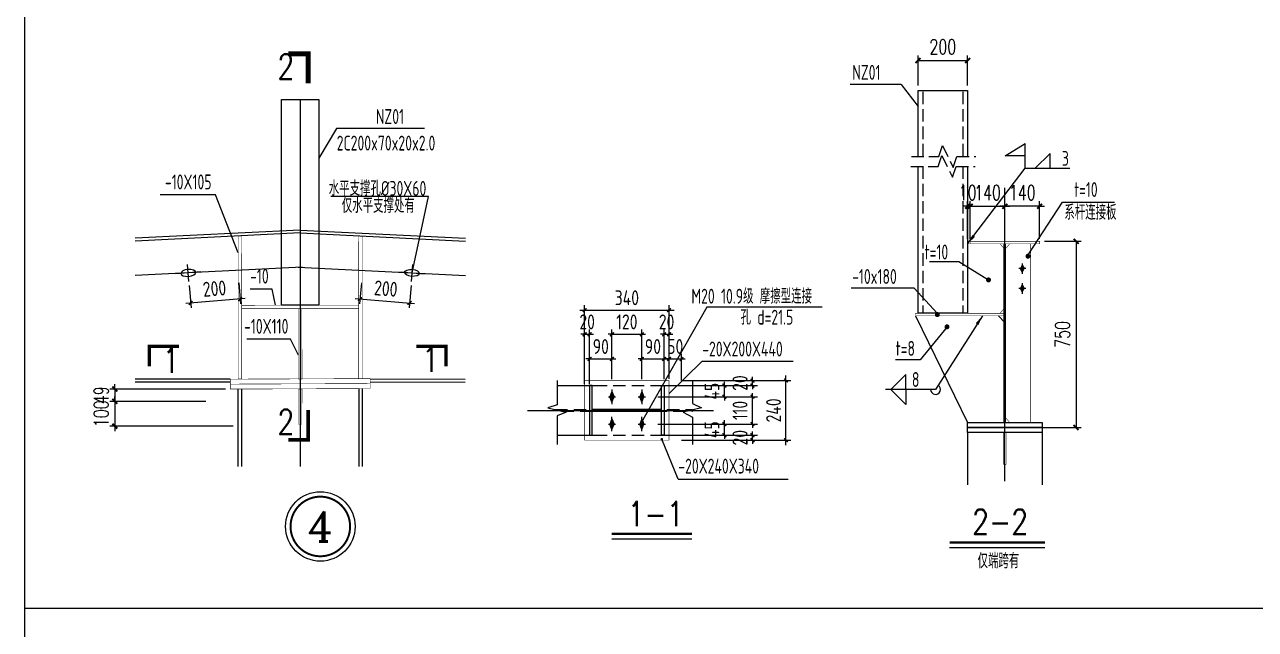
# Model space of a CAD drawing. Extents: x 180850 to 1399066, y 113487 to 334416.
# Drawn here: x 1336125 to 1360914, y 169283 to 181460 of the extents above; entities that cross this region are included whole.
import ezdxf
from ezdxf.enums import TextEntityAlignment as Align

# ---------------------------------------------------------------- set-up
doc = ezdxf.new("R2010")
doc.units = 0
doc.header["$LTSCALE"] = 1000
doc.linetypes.add('DASH', pattern=[0.35, 0.25, -0.1])
doc.linetypes.add('DASHED', pattern=[0.75, 0.5, -0.25])
for name, color, linetype in [('ADIM', 3, 'Continuous'), ('AXIS', 3, 'Continuous'), ('BOLT', 251, 'Continuous'), ('DOTE', 1, 'Continuous'), ('GL', 150, 'Continuous'), ('GZ', 50, 'Continuous'), ('HfText', 7, 'Continuous'), ('LT', 27, 'Continuous'), ('NUM', 7, 'Continuous'), ('PUB_DIM', 3, 'Continuous'), ('PUB_TEXT', 7, 'Continuous'), ('PZ', 202, 'Continuous'), ('TEXT', 7, 'Continuous'), ('THIN', 7, 'Continuous'), ('钢柱', 2, 'Continuous')]:
    doc.layers.add(name, color=color, linetype=linetype)
doc.styles.add('_TCH_DIM_T3', font='SIMPLEX', dxfattribs={"width": 0.705882, "bigfont": 'GBCBIG'})
doc.styles.add('COMPLEX', font='COMPLEX')
doc.styles.add('SIM-TSSC', font='simplex.shx', dxfattribs={"width": 0.8, "bigfont": 'tssdchn.shx'})
doc.styles.get("Standard").update_dxf_attribs({"font": 'gbenor.shx', "bigfont": 'gbcbig.shx'})
doc.styles.add('TSSD_Dimension', font='Tssdeng.shx', dxfattribs={"width": 0.8, "bigfont": 'hztxt.shx'})
doc.styles.add('TSSD_Label', font='tssdeng.shx', dxfattribs={"width": 0.7, "bigfont": 'hztxt.shx'})
doc.styles.add('TSSD_Norm', font='tssdeng.shx', dxfattribs={"bigfont": 'hztxt.shx'})
doc.styles.add('TSSD_Num', font='Tssdeng.shx', dxfattribs={"width": 0.7, "bigfont": 'hztxt.shx'})
doc.dimstyles.new('TCH_100_5', dxfattribs={"dimtxt": 297.5, "dimasz": 100, "dimexe": 100, "dimexo": 100, "dimgap": 126.25, "dimtad": 1, "dimdec": 0, "dimlfac": 0.2, "dimzin": 0, "dimdsep": 46, "dimtxsty": '_TCH_DIM_T3', "dimblk": 'ARCHTICK', "dimcen": 0.09, "dimclrd": 126, "dimclre": 126, "dimclrt": 7, "dimazin": 2, "dimtfac": 1, "dimtdec": 0, "dimtix": 1, "dimtmove": 2, "dimatfit": 3, "dimfxl": 1, "dimtolj": 1, "dimtzin": 0, "dimarcsym": 0})
doc.dimstyles.new('TSSD_20_100', dxfattribs={"dimtxt": 300, "dimasz": 75, "dimexe": 100, "dimexo": 250, "dimgap": 100, "dimtad": 1, "dimdec": 0, "dimlfac": 0.2, "dimzin": 0, "dimdsep": 46, "dimtxsty": 'TSSD_Dimension', "dimblk": 'ARCHTICK', "dimcen": 0, "dimdle": 100, "dimclrt": 7, "dimadec": 0, "dimazin": 0, "dimtfac": 1, "dimtdec": 0, "dimtix": 1, "dimtmove": 2, "dimatfit": 3, "dimfxl": 1, "dimtolj": 1, "dimtzin": 0, "dimarcsym": 0})
doc.dimstyles.new('TSSD_LEADER_STYLE_200.0', dxfattribs={"dimtxt": 0.18, "dimasz": 200, "dimexe": 0.18, "dimexo": 0.0625, "dimgap": 0.09, "dimtad": 0, "dimtih": 1, "dimtoh": 1, "dimdec": 4, "dimzin": 0, "dimdsep": 46, "dimtxsty": 'Standard', "dimcen": 0.09, "dimadec": 0, "dimazin": 0, "dimtfac": 1, "dimtdec": 4, "dimtofl": 0, "dimtmove": 0, "dimatfit": 3, "dimfxl": 1, "dimtolj": 1, "dimtzin": 0, "dimarcsym": 0})

# ---------------------------------------------------------------- blocks, each defined once
blk = doc.blocks.new('_ArchTick')
at = {"color": 0, "linetype": 'ByBlock', "const_width": 0.4}
blk.add_lwpolyline([(-0.5, -0.5), (0.5, 0.5)], dxfattribs=at)
blk = doc.blocks.new('*D982')
at = {"layer": 'AXIS', "color": 0, "lineweight": -2, "transparency": 16777216}
for p, q in [((1340442, 176261), (1340476, 175835)), ((1339442, 176210), (1339478, 175755)), ((1340568, 175942), (1339370, 175847))]:
    blk.add_line(p, q, dxfattribs=at)
at = {"layer": 'Defpoints', "color": 0, "transparency": 16777216}
for p in [(1340422, 176510), (1339422, 176460), (1339470, 175855)]:
    blk.add_point(p, dxfattribs=at)
at = {"layer": 'AXIS', "color": 0, "lineweight": -2, "transparency": 16777216, "xscale": 75, "yscale": 75, "zscale": 75}
for p, rotation in [((1339470, 175855), 184.5739212569892), ((1340468, 175934), 4.573921256989237)]:
    blk.add_blockref('_ArchTick', p, dxfattribs=dict(at, rotation=rotation))
at = {"layer": 'AXIS', "color": 7, "transparency": 16777216, "insert": (1339949, 176144), "char_height": 300, "attachment_point": 5, "rotation": 4.5739, "style": 'TSSD_Dimension'}
blk.add_mtext('\\A1;200', dxfattribs=at)
blk = doc.blocks.new('*D985')
at = {"layer": 'AXIS', "color": 0, "lineweight": -2, "transparency": 16777216}
for p, q in [((1347405, 174223), (1347405, 175324)), ((1347505, 174223), (1347505, 175324)), ((1347405, 175224), (1347330, 175224)), ((1347405, 175224), (1347505, 175224)), ((1347505, 175224), (1347580, 175224))]:
    blk.add_line(p, q, dxfattribs=at)
at = {"layer": 'Defpoints', "color": 0, "transparency": 16777216}
for p in [(1347505, 175224), (1347405, 173973), (1347505, 173973)]:
    blk.add_point(p, dxfattribs=at)
at = {"layer": 'AXIS', "color": 0, "lineweight": -2, "transparency": 16777216, "xscale": 75, "yscale": 75, "zscale": 75}
blk.add_blockref('_ArchTick', (1347405, 175224), dxfattribs=at)
at = {"layer": 'AXIS', "color": 0, "lineweight": -2, "transparency": 16777216, "xscale": 75, "yscale": 75, "zscale": 75, "rotation": 180}
blk.add_blockref('_ArchTick', (1347505, 175224), dxfattribs=at)
at = {"layer": 'AXIS', "color": 7, "transparency": 16777216, "insert": (1347455, 175474), "char_height": 300, "attachment_point": 5, "style": 'TSSD_Dimension'}
blk.add_mtext('\\A1;20', dxfattribs=at)
blk = doc.blocks.new('*D986')
at = {"layer": 'AXIS', "color": 0, "lineweight": -2, "transparency": 16777216}
for p, q in [((1347505, 174223), (1347505, 174828)), ((1347955, 174323), (1347955, 174828)), ((1347505, 174728), (1347430, 174728)), ((1347505, 174728), (1347955, 174728)), ((1347955, 174728), (1348030, 174728))]:
    blk.add_line(p, q, dxfattribs=at)
at = {"layer": 'Defpoints', "color": 0, "transparency": 16777216}
for p in [(1347955, 174728), (1347955, 174073), (1347505, 173973)]:
    blk.add_point(p, dxfattribs=at)
at = {"layer": 'AXIS', "color": 0, "lineweight": -2, "transparency": 16777216, "xscale": 75, "yscale": 75, "zscale": 75}
blk.add_blockref('_ArchTick', (1347505, 174728), dxfattribs=at)
at = {"layer": 'AXIS', "color": 0, "lineweight": -2, "transparency": 16777216, "xscale": 75, "yscale": 75, "zscale": 75, "rotation": 180}
blk.add_blockref('_ArchTick', (1347955, 174728), dxfattribs=at)
at = {"layer": 'AXIS', "color": 7, "transparency": 16777216, "insert": (1347730, 174978), "char_height": 300, "attachment_point": 5, "style": 'TSSD_Dimension'}
blk.add_mtext('\\A1;90', dxfattribs=at)
blk = doc.blocks.new('*D987')
at = {"layer": 'AXIS', "color": 0, "lineweight": -2, "transparency": 16777216}
for p, q in [((1347955, 174323), (1347955, 175324)), ((1348555, 174323), (1348555, 175324)), ((1347955, 175224), (1347880, 175224)), ((1347955, 175224), (1348555, 175224)), ((1348555, 175224), (1348630, 175224))]:
    blk.add_line(p, q, dxfattribs=at)
at = {"layer": 'Defpoints', "color": 0, "transparency": 16777216}
for p in [(1348555, 175224), (1347955, 174073), (1348555, 174073)]:
    blk.add_point(p, dxfattribs=at)
at = {"layer": 'AXIS', "color": 0, "lineweight": -2, "transparency": 16777216, "xscale": 75, "yscale": 75, "zscale": 75}
blk.add_blockref('_ArchTick', (1347955, 175224), dxfattribs=at)
at = {"layer": 'AXIS', "color": 0, "lineweight": -2, "transparency": 16777216, "xscale": 75, "yscale": 75, "zscale": 75, "rotation": 180}
blk.add_blockref('_ArchTick', (1348555, 175224), dxfattribs=at)
at = {"layer": 'AXIS', "color": 7, "transparency": 16777216, "insert": (1348255, 175474), "char_height": 300, "attachment_point": 5, "style": 'TSSD_Dimension'}
blk.add_mtext('\\A1;120', dxfattribs=at)
blk = doc.blocks.new('*D988')
at = {"layer": 'AXIS', "color": 0, "lineweight": -2, "transparency": 16777216}
for p, q in [((1348555, 174323), (1348555, 174828)), ((1349005, 174320), (1349005, 174828)), ((1348555, 174728), (1348480, 174728)), ((1348555, 174728), (1349005, 174728)), ((1349005, 174728), (1349080, 174728))]:
    blk.add_line(p, q, dxfattribs=at)
at = {"layer": 'Defpoints', "color": 0, "transparency": 16777216}
for p in [(1349005, 174728), (1348555, 174073), (1349005, 174070)]:
    blk.add_point(p, dxfattribs=at)
at = {"layer": 'AXIS', "color": 0, "lineweight": -2, "transparency": 16777216, "xscale": 75, "yscale": 75, "zscale": 75}
blk.add_blockref('_ArchTick', (1348555, 174728), dxfattribs=at)
at = {"layer": 'AXIS', "color": 0, "lineweight": -2, "transparency": 16777216, "xscale": 75, "yscale": 75, "zscale": 75, "rotation": 180}
blk.add_blockref('_ArchTick', (1349005, 174728), dxfattribs=at)
at = {"layer": 'AXIS', "color": 7, "transparency": 16777216, "insert": (1348780, 174978), "char_height": 300, "attachment_point": 5, "style": 'TSSD_Dimension'}
blk.add_mtext('\\A1;90', dxfattribs=at)
blk = doc.blocks.new('*D989')
at = {"layer": 'AXIS', "color": 0, "lineweight": -2, "transparency": 16777216}
for p, q in [((1349005, 174320), (1349005, 175324)), ((1349105, 174326), (1349105, 175324)), ((1349005, 175224), (1348930, 175224)), ((1349005, 175224), (1349105, 175224)), ((1349105, 175224), (1349180, 175224))]:
    blk.add_line(p, q, dxfattribs=at)
at = {"layer": 'Defpoints', "color": 0, "transparency": 16777216}
for p in [(1349105, 175224), (1349005, 174070), (1349105, 174076)]:
    blk.add_point(p, dxfattribs=at)
at = {"layer": 'AXIS', "color": 0, "lineweight": -2, "transparency": 16777216, "xscale": 75, "yscale": 75, "zscale": 75}
blk.add_blockref('_ArchTick', (1349005, 175224), dxfattribs=at)
at = {"layer": 'AXIS', "color": 0, "lineweight": -2, "transparency": 16777216, "xscale": 75, "yscale": 75, "zscale": 75, "rotation": 180}
blk.add_blockref('_ArchTick', (1349105, 175224), dxfattribs=at)
at = {"layer": 'AXIS', "color": 7, "transparency": 16777216, "insert": (1349055, 175474), "char_height": 300, "attachment_point": 5, "style": 'TSSD_Dimension'}
blk.add_mtext('\\A1;20', dxfattribs=at)
blk = doc.blocks.new('*D990')
at = {"layer": 'AXIS', "color": 0, "lineweight": -2, "transparency": 16777216}
for p, q in [((1349105, 174326), (1349105, 174828)), ((1349355, 174297), (1349355, 174828)), ((1349105, 174728), (1349030, 174728)), ((1349105, 174728), (1349355, 174728)), ((1349355, 174728), (1349430, 174728))]:
    blk.add_line(p, q, dxfattribs=at)
at = {"layer": 'Defpoints', "color": 0, "transparency": 16777216}
for p in [(1349355, 174728), (1349105, 174076), (1349355, 174047)]:
    blk.add_point(p, dxfattribs=at)
at = {"layer": 'AXIS', "color": 0, "lineweight": -2, "transparency": 16777216, "xscale": 75, "yscale": 75, "zscale": 75}
blk.add_blockref('_ArchTick', (1349105, 174728), dxfattribs=at)
at = {"layer": 'AXIS', "color": 0, "lineweight": -2, "transparency": 16777216, "xscale": 75, "yscale": 75, "zscale": 75, "rotation": 180}
blk.add_blockref('_ArchTick', (1349355, 174728), dxfattribs=at)
at = {"layer": 'AXIS', "color": 7, "transparency": 16777216, "insert": (1349230, 174978), "char_height": 300, "attachment_point": 5, "style": 'TSSD_Dimension'}
blk.add_mtext('\\A1;50', dxfattribs=at)
blk = doc.blocks.new('*D983')
at = {"layer": 'AXIS', "color": 0, "lineweight": -2, "transparency": 16777216}
for p, q in [((1347405, 174442), (1347405, 175810)), ((1349105, 174442), (1349105, 175810)), ((1347305, 175710), (1349205, 175710))]:
    blk.add_line(p, q, dxfattribs=at)
at = {"layer": 'Defpoints', "color": 0, "transparency": 16777216}
for p in [(1349105, 175710), (1347405, 174192), (1349105, 174192)]:
    blk.add_point(p, dxfattribs=at)
at = {"layer": 'AXIS', "color": 0, "lineweight": -2, "transparency": 16777216, "xscale": 75, "yscale": 75, "zscale": 75, "rotation": 180}
blk.add_blockref('_ArchTick', (1347405, 175710), dxfattribs=at)
at = {"layer": 'AXIS', "color": 0, "lineweight": -2, "transparency": 16777216, "xscale": 75, "yscale": 75, "zscale": 75}
blk.add_blockref('_ArchTick', (1349105, 175710), dxfattribs=at)
at = {"layer": 'AXIS', "color": 7, "transparency": 16777216, "insert": (1348255, 175960), "char_height": 300, "attachment_point": 5, "style": 'TSSD_Dimension'}
blk.add_mtext('\\A1;340', dxfattribs=at)
blk = doc.blocks.new('*D991')
at = {"layer": 'AXIS', "color": 0, "lineweight": -2, "transparency": 16777216}
for p, q in [((1348878, 173417), (1350320, 173417)), ((1350220, 173417), (1350220, 173492)), ((1350220, 173192), (1350220, 173417)), ((1348878, 173192), (1350320, 173192)), ((1350220, 173192), (1350220, 173117))]:
    blk.add_line(p, q, dxfattribs=at)
at = {"layer": 'Defpoints', "color": 0, "transparency": 16777216}
for p in [(1348628, 173417), (1350220, 173417), (1348628, 173192)]:
    blk.add_point(p, dxfattribs=at)
at = {"layer": 'AXIS', "color": 0, "lineweight": -2, "transparency": 16777216, "xscale": 75, "yscale": 75, "zscale": 75}
for p, rotation in [((1350220, 173417), 270), ((1350220, 173192), 90)]:
    blk.add_blockref('_ArchTick', p, dxfattribs=dict(at, rotation=rotation))
at = {"layer": 'AXIS', "color": 7, "transparency": 16777216, "insert": (1349970, 173304), "char_height": 300, "attachment_point": 5, "rotation": 90, "style": 'TSSD_Dimension'}
blk.add_mtext('\\A1;45', dxfattribs=at)
blk = doc.blocks.new('*D992')
at = {"layer": 'AXIS', "color": 0, "lineweight": -2, "transparency": 16777216}
for p, q in [((1350785, 173967), (1350785, 174042)), ((1348878, 173967), (1350885, 173967)), ((1350785, 173417), (1350785, 173967)), ((1348878, 173417), (1350885, 173417)), ((1350785, 173417), (1350785, 173342))]:
    blk.add_line(p, q, dxfattribs=at)
at = {"layer": 'Defpoints', "color": 0, "transparency": 16777216}
for p in [(1348628, 173967), (1350785, 173967), (1348628, 173417)]:
    blk.add_point(p, dxfattribs=at)
at = {"layer": 'AXIS', "color": 0, "lineweight": -2, "transparency": 16777216, "xscale": 75, "yscale": 75, "zscale": 75}
for p, rotation in [((1350785, 173967), 270), ((1350785, 173417), 90)]:
    blk.add_blockref('_ArchTick', p, dxfattribs=dict(at, rotation=rotation))
at = {"layer": 'AXIS', "color": 7, "transparency": 16777216, "insert": (1350535, 173692), "char_height": 300, "attachment_point": 5, "rotation": 90, "style": 'TSSD_Dimension'}
blk.add_mtext('\\A1;110', dxfattribs=at)
blk = doc.blocks.new('*D993')
at = {"layer": 'AXIS', "color": 0, "lineweight": -2, "transparency": 16777216}
for p, q in [((1348878, 174192), (1350320, 174192)), ((1350220, 174192), (1350220, 174267)), ((1350220, 173967), (1350220, 174192)), ((1348878, 173967), (1350320, 173967)), ((1350220, 173967), (1350220, 173892))]:
    blk.add_line(p, q, dxfattribs=at)
at = {"layer": 'Defpoints', "color": 0, "transparency": 16777216}
for p in [(1348628, 174192), (1350220, 174192), (1348628, 173967)]:
    blk.add_point(p, dxfattribs=at)
at = {"layer": 'AXIS', "color": 0, "lineweight": -2, "transparency": 16777216, "xscale": 75, "yscale": 75, "zscale": 75}
for p, rotation in [((1350220, 174192), 270), ((1350220, 173967), 90)]:
    blk.add_blockref('_ArchTick', p, dxfattribs=dict(at, rotation=rotation))
at = {"layer": 'AXIS', "color": 7, "transparency": 16777216, "insert": (1349970, 174079), "char_height": 300, "attachment_point": 5, "rotation": 90, "style": 'TSSD_Dimension'}
blk.add_mtext('\\A1;45', dxfattribs=at)
blk = doc.blocks.new('*D994')
at = {"layer": 'AXIS', "color": 0, "lineweight": -2, "transparency": 16777216}
for p, q in [((1349355, 173192), (1350885, 173192)), ((1349355, 173092), (1350885, 173092)), ((1350785, 173192), (1350785, 173267)), ((1350785, 173092), (1350785, 173192)), ((1350785, 173092), (1350785, 173017))]:
    blk.add_line(p, q, dxfattribs=at)
at = {"layer": 'Defpoints', "color": 0, "transparency": 16777216}
for p in [(1349105, 173192), (1349105, 173092), (1350785, 173192)]:
    blk.add_point(p, dxfattribs=at)
at = {"layer": 'AXIS', "color": 0, "lineweight": -2, "transparency": 16777216, "xscale": 75, "yscale": 75, "zscale": 75}
for p, rotation in [((1350785, 173192), 270), ((1350785, 173092), 90)]:
    blk.add_blockref('_ArchTick', p, dxfattribs=dict(at, rotation=rotation))
at = {"layer": 'AXIS', "color": 7, "transparency": 16777216, "insert": (1350535, 173142), "char_height": 300, "attachment_point": 5, "rotation": 90, "style": 'TSSD_Dimension'}
blk.add_mtext('\\A1;20', dxfattribs=at)
blk = doc.blocks.new('*D984')
at = {"layer": 'AXIS', "color": 0, "lineweight": -2, "transparency": 16777216}
for p, q in [((1349355, 174292), (1351560, 174292)), ((1351460, 172992), (1351460, 174392)), ((1349355, 173092), (1351560, 173092))]:
    blk.add_line(p, q, dxfattribs=at)
at = {"layer": 'Defpoints', "color": 0, "transparency": 16777216}
for p in [(1349105, 174292), (1351460, 174292), (1349105, 173092)]:
    blk.add_point(p, dxfattribs=at)
at = {"layer": 'AXIS', "color": 0, "lineweight": -2, "transparency": 16777216, "xscale": 75, "yscale": 75, "zscale": 75}
for p, rotation in [((1351460, 174292), 90), ((1351460, 173092), 270)]:
    blk.add_blockref('_ArchTick', p, dxfattribs=dict(at, rotation=rotation))
at = {"layer": 'AXIS', "color": 7, "transparency": 16777216, "insert": (1351210, 173692), "char_height": 300, "attachment_point": 5, "rotation": 90, "style": 'TSSD_Dimension'}
blk.add_mtext('\\A1;240', dxfattribs=at)
blk = doc.blocks.new('*D995')
at = {"layer": 'AXIS', "color": 0, "lineweight": -2, "transparency": 16777216}
for p, q in [((1349355, 174292), (1350885, 174292)), ((1350785, 174292), (1350785, 174367)), ((1350785, 174192), (1350785, 174292)), ((1349355, 174192), (1350885, 174192)), ((1350785, 174192), (1350785, 174117))]:
    blk.add_line(p, q, dxfattribs=at)
at = {"layer": 'Defpoints', "color": 0, "transparency": 16777216}
for p in [(1349105, 174292), (1350785, 174292), (1349105, 174192)]:
    blk.add_point(p, dxfattribs=at)
at = {"layer": 'AXIS', "color": 0, "lineweight": -2, "transparency": 16777216, "xscale": 75, "yscale": 75, "zscale": 75}
for p, rotation in [((1350785, 174292), 270), ((1350785, 174192), 90)]:
    blk.add_blockref('_ArchTick', p, dxfattribs=dict(at, rotation=rotation))
at = {"layer": 'AXIS', "color": 7, "transparency": 16777216, "insert": (1350535, 174242), "char_height": 300, "attachment_point": 5, "rotation": 90, "style": 'TSSD_Dimension'}
blk.add_mtext('\\A1;20', dxfattribs=at)
blk = doc.blocks.new('*D996')
at = {"layer": 'Defpoints', "color": 0, "transparency": 16777216}
for p in [(1340268, 174121, -2), (1337942, 173874), (1339875, 173874, -2)]:
    blk.add_point(p, dxfattribs=at)
at = {"layer": 'GL', "color": 126, "lineweight": -2, "transparency": 16777216}
for p, q in [((1340168, 174121), (1337842, 174121)), ((1337942, 174121), (1337942, 174221)), ((1337942, 174121), (1337942, 173874)), ((1339775, 173874), (1337842, 173874)), ((1337942, 173874), (1337942, 173774))]:
    blk.add_line(p, q, dxfattribs=at)
at = {"layer": 'GL', "color": 126, "lineweight": -2, "transparency": 16777216, "xscale": 100, "yscale": 100, "zscale": 100}
for p, rotation in [((1337942, 174121), 270), ((1337942, 173874), 90)]:
    blk.add_blockref('_ArchTick', p, dxfattribs=dict(at, rotation=rotation))
at = {"layer": 'GL', "color": 7, "transparency": 16777216, "insert": (1337667, 173998), "char_height": 297.5, "attachment_point": 5, "rotation": 90, "style": '_TCH_DIM_T3'}
blk.add_mtext('\\A1;49', dxfattribs=at)
blk = doc.blocks.new('*D997')
at = {"layer": 'Defpoints', "color": 0, "transparency": 16777216}
for p in [(1339875, 173874, -2), (1337942, 173374), (1340423, 173374, -12)]:
    blk.add_point(p, dxfattribs=at)
at = {"layer": 'GL', "color": 126, "lineweight": -2, "transparency": 16777216}
for p, q in [((1339775, 173874), (1337842, 173874)), ((1337942, 173874), (1337942, 173974)), ((1337942, 173874), (1337942, 173374)), ((1340323, 173374), (1337842, 173374)), ((1337942, 173374), (1337942, 173274))]:
    blk.add_line(p, q, dxfattribs=at)
at = {"layer": 'GL', "color": 126, "lineweight": -2, "transparency": 16777216, "xscale": 100, "yscale": 100, "zscale": 100}
for p, rotation in [((1337942, 173874), 270), ((1337942, 173374), 90)]:
    blk.add_blockref('_ArchTick', p, dxfattribs=dict(at, rotation=rotation))
at = {"layer": 'GL', "color": 7, "transparency": 16777216, "insert": (1337667, 173624), "char_height": 297.5, "attachment_point": 5, "rotation": 90, "style": '_TCH_DIM_T3'}
blk.add_mtext('\\A1;100', dxfattribs=at)
blk = doc.blocks.new('*D998')
at = {"layer": 'AXIS', "color": 0, "lineweight": -2, "transparency": 16777216}
for p, q in [((1342907, 176261), (1342873, 175835)), ((1343908, 176210), (1343871, 175755)), ((1342781, 175942), (1343979, 175847))]:
    blk.add_line(p, q, dxfattribs=at)
at = {"layer": 'Defpoints', "color": 0, "transparency": 16777216}
for p in [(1342927, 176510), (1343928, 176460), (1343879, 175855)]:
    blk.add_point(p, dxfattribs=at)
at = {"layer": 'AXIS', "color": 0, "lineweight": -2, "transparency": 16777216, "xscale": 75, "yscale": 75, "zscale": 75}
for p, rotation in [((1342881, 175934), 175.4260787430108), ((1343879, 175855), 355.4260787430108)]:
    blk.add_blockref('_ArchTick', p, dxfattribs=dict(at, rotation=rotation))
at = {"layer": 'AXIS', "color": 7, "transparency": 16777216, "insert": (1343400, 176144), "char_height": 300, "attachment_point": 5, "rotation": 355.4261, "style": 'TSSD_Dimension'}
blk.add_mtext('\\A1;200', dxfattribs=at)
blk = doc.blocks.new('_WELD004')
at = {"color": 0, "linetype": 'ByBlock'}
for p, q in [((0, 1), (1, 0)), ((0, 0), (0, 1))]:
    blk.add_line(p, q, dxfattribs=at)
blk = doc.blocks.new('*D999')
at = {"layer": 'Defpoints', "color": 0, "transparency": 16777216}
for p in [(1355869, 177802), (1355169, 177047), (1355869, 177097)]:
    blk.add_point(p, dxfattribs=at)
at = {"layer": 'GL', "color": 126, "lineweight": -2, "transparency": 16777216}
for p, q in [((1355169, 177802), (1355069, 177802)), ((1355169, 177147), (1355169, 177902)), ((1355169, 177802), (1355869, 177802)), ((1355869, 177197), (1355869, 177902)), ((1355869, 177802), (1355969, 177802))]:
    blk.add_line(p, q, dxfattribs=at)
at = {"layer": 'GL', "color": 126, "lineweight": -2, "transparency": 16777216, "xscale": 100, "yscale": 100, "zscale": 100}
blk.add_blockref('_ArchTick', (1355169, 177802), dxfattribs=at)
at = {"layer": 'GL', "color": 126, "lineweight": -2, "transparency": 16777216, "xscale": 100, "yscale": 100, "zscale": 100, "rotation": 180}
blk.add_blockref('_ArchTick', (1355869, 177802), dxfattribs=at)
at = {"layer": 'GL', "color": 7, "transparency": 16777216, "insert": (1355519, 178077), "char_height": 297.5, "attachment_point": 5, "style": '_TCH_DIM_T3'}
blk.add_mtext('\\A1;140', dxfattribs=at)
blk = doc.blocks.new('*D1000')
at = {"layer": 'Defpoints', "color": 0, "transparency": 16777216}
for p in [(1355119, 180736), (1354119, 180132), (1355119, 180132)]:
    blk.add_point(p, dxfattribs=at)
at = {"layer": 'GL', "color": 126, "lineweight": -2, "transparency": 16777216}
for p, q in [((1354119, 180232), (1354119, 180836)), ((1354119, 180736), (1355119, 180736)), ((1355119, 180232), (1355119, 180836))]:
    blk.add_line(p, q, dxfattribs=at)
at = {"layer": 'GL', "color": 126, "lineweight": -2, "transparency": 16777216, "xscale": 100, "yscale": 100, "zscale": 100, "rotation": 180}
blk.add_blockref('_ArchTick', (1354119, 180736), dxfattribs=at)
at = {"layer": 'GL', "color": 126, "lineweight": -2, "transparency": 16777216, "xscale": 100, "yscale": 100, "zscale": 100}
blk.add_blockref('_ArchTick', (1355119, 180736), dxfattribs=at)
at = {"layer": 'GL', "color": 7, "transparency": 16777216, "insert": (1354619, 181011), "char_height": 297.5, "attachment_point": 5, "style": '_TCH_DIM_T3'}
blk.add_mtext('\\A1;200', dxfattribs=at)
blk = doc.blocks.new('*D1002')
at = {"layer": 'Defpoints', "color": 0, "transparency": 16777216}
for p in [(1356569, 177097), (1356494, 173347), (1357303, 173347)]:
    blk.add_point(p, dxfattribs=at)
at = {"layer": 'GL', "color": 126, "lineweight": -2, "transparency": 16777216}
for p, q in [((1356669, 177097), (1357403, 177097)), ((1357303, 177097), (1357303, 173347)), ((1356594, 173347), (1357403, 173347))]:
    blk.add_line(p, q, dxfattribs=at)
at = {"layer": 'GL', "color": 126, "lineweight": -2, "transparency": 16777216, "xscale": 100, "yscale": 100, "zscale": 100}
for p, rotation in [((1357303, 177097), 90), ((1357303, 173347), 270)]:
    blk.add_blockref('_ArchTick', p, dxfattribs=dict(at, rotation=rotation))
at = {"layer": 'GL', "color": 7, "transparency": 16777216, "insert": (1357028, 175222), "char_height": 297.5, "attachment_point": 5, "rotation": 90, "style": '_TCH_DIM_T3'}
blk.add_mtext('\\A1;750', dxfattribs=at)
blk = doc.blocks.new('*D1003')
at = {"layer": 'Defpoints', "color": 0, "transparency": 16777216}
for p in [(1355119, 177802), (1355119, 177047), (1355169, 177047)]:
    blk.add_point(p, dxfattribs=at)
at = {"layer": 'GL', "color": 126, "lineweight": -2, "transparency": 16777216}
for p, q in [((1355119, 177802), (1355019, 177802)), ((1355119, 177147), (1355119, 177902)), ((1355169, 177802), (1355119, 177802)), ((1355169, 177147), (1355169, 177902)), ((1355169, 177802), (1355269, 177802))]:
    blk.add_line(p, q, dxfattribs=at)
at = {"layer": 'GL', "color": 126, "lineweight": -2, "transparency": 16777216, "xscale": 100, "yscale": 100, "zscale": 100}
blk.add_blockref('_ArchTick', (1355119, 177802), dxfattribs=at)
at = {"layer": 'GL', "color": 126, "lineweight": -2, "transparency": 16777216, "xscale": 100, "yscale": 100, "zscale": 100, "rotation": 180}
blk.add_blockref('_ArchTick', (1355169, 177802), dxfattribs=at)
at = {"layer": 'GL', "color": 7, "transparency": 16777216, "insert": (1355119, 178077), "char_height": 297.5, "attachment_point": 5, "style": '_TCH_DIM_T3'}
blk.add_mtext('\\A1;10', dxfattribs=at)
blk = doc.blocks.new('*D1001')
at = {"layer": 'Defpoints', "color": 0, "transparency": 16777216}
for p in [(1355869, 177802), (1355869, 177097), (1356569, 177047)]:
    blk.add_point(p, dxfattribs=at)
at = {"layer": 'GL', "color": 126, "lineweight": -2, "transparency": 16777216}
for p, q in [((1355869, 177802), (1355769, 177802)), ((1355869, 177197), (1355869, 177902)), ((1356569, 177802), (1355869, 177802)), ((1356569, 177147), (1356569, 177902)), ((1356569, 177802), (1356669, 177802))]:
    blk.add_line(p, q, dxfattribs=at)
at = {"layer": 'GL', "color": 126, "lineweight": -2, "transparency": 16777216, "xscale": 100, "yscale": 100, "zscale": 100}
blk.add_blockref('_ArchTick', (1355869, 177802), dxfattribs=at)
at = {"layer": 'GL', "color": 126, "lineweight": -2, "transparency": 16777216, "xscale": 100, "yscale": 100, "zscale": 100, "rotation": 180}
blk.add_blockref('_ArchTick', (1356569, 177802), dxfattribs=at)
at = {"layer": 'GL', "color": 7, "transparency": 16777216, "insert": (1356219, 178077), "char_height": 297.5, "attachment_point": 5, "style": '_TCH_DIM_T3'}
blk.add_mtext('\\A1;140', dxfattribs=at)
blk = doc.blocks.new('ts_idx2')
at = {"color": 0, "linetype": 'ByBlock', "lineweight": -2, "const_width": 0.0333}
blk.add_lwpolyline([(-0.5, 0, 1), (0.5, 0, 1)], format="xyb", close=True, dxfattribs=at)
at = {"color": 0, "linetype": 'ByBlock', "lineweight": -2}
blk.add_circle((0, 0), 0.583, dxfattribs=at)
at = {"color": 0, "linetype": 'ByBlock', "lineweight": -2, "style": 'TSSD_Num', "width": 0.7}
blk.add_attdef('A', text='', height=0.5, dxfattribs=at).set_placement((0, 0), align=Align.MIDDLE_CENTER)

msp = doc.modelspace()

# ---------------------------------------------------------------- hatches: boundary and pattern name
at = {"layer": 'AXIS'}
h = msp.add_hatch(color=256, dxfattribs=at)
h.paths.add_polyline_path([(1355876.16, 178816.81), (1356276.16, 179066.81), (1356276.16, 178816.81)], flags=16)
edge = h.paths.add_edge_path()
edge.add_line((1355876.16, 178816.81), (1356276.16, 179066.81))
edge.add_line((1356276.16, 178816.81), (1355876.16, 178816.81))
edge.add_line((1356276.16, 178566.81), (1356276.16, 179066.81))
at = {"layer": 'BOLT'}
for points in [[(1356219.14, 176617.25), (1356254.24, 176547.05), (1356219.14, 176476.85), (1356184.04, 176547.05)], [(1356219.14, 176217.25), (1356254.24, 176147.05), (1356219.14, 176076.85), (1356184.04, 176147.05)]]:
    msp.add_hatch(color=256, dxfattribs=at).paths.add_polyline_path(points)
h = msp.add_hatch(color=256, dxfattribs=at)
h.paths.add_polyline_path([(1347914.11, 173966.92), (1347955.28, 173966.92), (1347955.28, 174073.44)])
h.paths.add_polyline_path([(1347955.28, 174073.44), (1347955.28, 173966.92), (1347996.45, 173966.92)])
h.paths.add_polyline_path([(1347996.45, 173966.92), (1347955.28, 173966.92), (1347955.28, 173860.4)])
h.paths.add_polyline_path([(1347955.28, 173966.92), (1347914.11, 173966.92), (1347955.28, 173860.4)])
h = msp.add_hatch(color=256, dxfattribs=at)
h.paths.add_polyline_path([(1348514.11, 173966.92), (1348555.28, 173966.92), (1348555.28, 174073.44)])
h.paths.add_polyline_path([(1348555.28, 174073.44), (1348555.28, 173966.92), (1348596.45, 173966.92)])
h.paths.add_polyline_path([(1348596.45, 173966.92), (1348555.28, 173966.92), (1348555.28, 173860.4)])
h.paths.add_polyline_path([(1348555.28, 173966.92), (1348514.11, 173966.92), (1348555.28, 173860.4)])
h = msp.add_hatch(color=256, dxfattribs=at)
h.paths.add_polyline_path([(1347914.11, 173416.92), (1347955.28, 173416.92), (1347955.28, 173310.4)])
h.paths.add_polyline_path([(1347955.28, 173310.4), (1347955.28, 173416.92), (1347996.45, 173416.92)])
h.paths.add_polyline_path([(1347996.45, 173416.92), (1347955.28, 173416.92), (1347955.28, 173523.44)])
h.paths.add_polyline_path([(1347955.28, 173416.92), (1347914.11, 173416.92), (1347955.28, 173523.44)])
h = msp.add_hatch(color=256, dxfattribs=at)
h.paths.add_polyline_path([(1348514.11, 173416.92), (1348555.28, 173416.92), (1348555.28, 173310.4)])
h.paths.add_polyline_path([(1348555.28, 173310.4), (1348555.28, 173416.92), (1348596.45, 173416.92)])
h.paths.add_polyline_path([(1348596.45, 173416.92), (1348555.28, 173416.92), (1348555.28, 173523.44)])
h.paths.add_polyline_path([(1348555.28, 173416.92), (1348514.11, 173416.92), (1348555.28, 173523.44)])

# ---------------------------------------------------------------- linework, layer by layer
for p, q in [((1339435.2, 176289.91, -10.09), (1339407.94, 176630.96, -10.09)), ((1343914.18, 176289.91, -10.09), (1343941.45, 176630.96, -10.09)), ((1339670.78, 176480.33, -10.09), (1339172.36, 176440.55, -10.09)), ((1343678.61, 176480.33, -10.09), (1344177.02, 176440.55, -10.09))]:
    msp.add_line(p, q)
at = {"color": 3, "const_width": 100, "elevation": -18.09}
msp.add_lwpolyline([(1341834.48, 180274.35), (1341834.48, 180874.35), (1341434.48, 180874.35)], dxfattribs=at)
at = {"color": 6}
for points in [[(1355119.14, 173447.05), (1356619.14, 173447.05), (1356619.14, 173347.05), (1355119.14, 173347.05)], [(1355119.14, 173347.05), (1356619.14, 173347.05), (1356619.14, 173247.05), (1355119.14, 173247.05)]]:
    msp.add_lwpolyline(points, close=True, dxfattribs=at)
at = {"extrusion": (0, 0, -1)}
msp.add_ellipse((1339421.57, 176460.43, -10.09), major_axis=(-149.52, -11.93), ratio=0.46666667, dxfattribs=at)
msp.add_ellipse((1343927.81, 176460.43, -10.09), major_axis=(149.52, -11.93), ratio=0.46666667)
at = {"layer": 'ADIM', "const_width": 50}
msp.add_lwpolyline([(1347949.08, 171205.52), (1349565.81, 171205.52)], dxfattribs=at)
at = {"layer": 'ADIM'}
msp.add_lwpolyline([(1347949.08, 171105.52), (1349565.81, 171105.52)], dxfattribs=at)
at = {"layer": 'AXIS'}
for p, q in [((1336124.67, 197803.17), (1336124.67, 136924.44)), ((1353778.88, 180254.59), (1352752.73, 180254.59)), ((1353778.88, 180254.59), (1354119.14, 179811.31)), ((1342406.73, 179365.45), (1342049.69, 178770.33)), ((1344182.18, 179365.45), (1342406.73, 179365.45)), ((1355876.16, 178816.81), (1356276.16, 179066.81)), ((1356276.16, 178566.81), (1356276.16, 179066.81)), ((1356276.16, 178816.81), (1355876.16, 178816.81)), ((1356780.22, 178866.81), (1356480.22, 178566.81)), ((1356780.22, 178566.81), (1356780.22, 178866.81)), ((1356276.16, 178566.81), (1357180.22, 178566.81)), ((1339966.88, 178033.85, -18.09), (1338854.43, 178033.85, -18.09)), ((1340425.66, 176863.04, -20.09), (1339966.88, 178033.85, -18.09)), ((1344257.21, 177998.06, -10.09), (1342289.39, 177998.06, -10.09)), ((1343929.54, 176460.43, -10.09), (1344257.21, 177998.06, -10.09)), ((1356335.92, 176822.13), (1357026.48, 177881.77)), ((1357026.48, 177881.77), (1358077.88, 177881.77)), ((1354941.98, 176683.97), (1354350.99, 176683.97)), ((1355538.73, 176314.04), (1354941.98, 176683.97)), ((1341107.64, 176134.81, -29.31), (1340667.91, 176134.81, -29.31)), ((1341181.06, 175809.34), (1341107.64, 176134.81, -29.31)), ((1354041.89, 176154.45), (1352775.84, 176154.45)), ((1354508.11, 175647.05), (1354041.89, 176154.45)), ((1349867.47, 175771.87), (1348517.11, 173397.44)), ((1352185.87, 175771.87), (1349867.47, 175771.87)), ((1354703.3, 175374.8), (1354159.71, 174708.45)), ((1341479.88, 175125.58, -20.09), (1340600.42, 175125.58, -20.09)), ((1341640.98, 174806.69), (1341479.88, 175125.58, -20.09)), ((1349772, 174685.63), (1349105.28, 174029.6)), ((1349772, 174685.63), (1351604.05, 174685.63)), ((1354159.71, 174708.45), (1353668.73, 174708.45)), ((1354472.76, 174113.86), (1353465.26, 174113.86)), ((1349290.39, 172307.96), (1348958.87, 173109.39)), ((1349290.39, 172307.96), (1351501.05, 172307.96)), ((1336124.67, 169706.6), (1390581.03, 169706.6))]:
    msp.add_line(p, q, dxfattribs=at)
for points, const_width in [([(1356358.69, 176795.09, -1), (1356308.87, 176799.36, -1)], 50), ([(1355513.73, 176319.18, -1), (1355563.73, 176319.18, -1)], 50), ([(1354533.11, 175622.05, -1), (1354483.11, 175622.05, -1)], 50), ([(1354678.3, 175374.8, 1), (1354728.3, 175374.8, 1)], 50), ([(1348958.87, 173096.06, -1), (1348958.87, 173122.72, -1)], 26.67)]:
    msp.add_lwpolyline(points, format="xyb", close=True, dxfattribs=dict(at, const_width=const_width))
at = {"layer": 'AXIS', "color": 3, "const_width": 70, "elevation": -18.09}
for points in [[(1339237.31, 174981.1), (1338637.31, 174981.1), (1338637.31, 174581.1)], [(1344013.4, 174981.1), (1344613.4, 174981.1), (1344613.4, 174581.1)], [(1341834.48, 173700.14), (1341834.48, 173100.14), (1341434.48, 173100.14)]]:
    msp.add_lwpolyline(points, dxfattribs=at)
at = {"layer": 'AXIS'}
msp.add_arc((1354472.76, 174113.86), 100, 180, 57.517706, dxfattribs=at)
at = {"layer": 'BOLT'}
for p, q in [((1356289.34, 176547.05), (1356148.94, 176547.05)), ((1356219.14, 176617.25), (1356184.04, 176547.05)), ((1356219.14, 176476.85), (1356184.04, 176547.05)), ((1356219.14, 176652.35), (1356219.14, 176441.75)), ((1356219.14, 176617.25), (1356254.24, 176547.05)), ((1356219.14, 176476.85), (1356254.24, 176547.05)), ((1356289.34, 176147.05), (1356148.94, 176147.05)), ((1356219.14, 176217.25), (1356184.04, 176147.05)), ((1356219.14, 176076.85), (1356184.04, 176147.05)), ((1356219.14, 176252.35), (1356219.14, 176041.75)), ((1356219.14, 176217.25), (1356254.24, 176147.05)), ((1356219.14, 176076.85), (1356254.24, 176147.05)), ((1347955.28, 174073.44), (1347914.11, 173966.92)), ((1347955.28, 174113.41), (1347955.28, 173820.43)), ((1347955.28, 174073.44), (1347996.45, 173966.92)), ((1348555.28, 174073.44), (1348514.11, 173966.92)), ((1348555.28, 174113.41), (1348555.28, 173820.43)), ((1348555.28, 174073.44), (1348596.45, 173966.92)), ((1347882.62, 173966.92), (1348027.94, 173966.92)), ((1347955.28, 173860.4), (1347914.11, 173966.92)), ((1347955.28, 173860.4), (1347996.45, 173966.92)), ((1348482.62, 173966.92), (1348627.94, 173966.92)), ((1348555.28, 173860.4), (1348514.11, 173966.92)), ((1348555.28, 173860.4), (1348596.45, 173966.92)), ((1347955.28, 173270.43), (1347955.28, 173563.41)), ((1348555.28, 173270.43), (1348555.28, 173563.41)), ((1347882.62, 173416.92), (1348027.94, 173416.92)), ((1347955.28, 173523.44), (1347914.11, 173416.92)), ((1347955.28, 173310.4), (1347914.11, 173416.92)), ((1347955.28, 173523.44), (1347996.45, 173416.92)), ((1347955.28, 173310.4), (1347996.45, 173416.92)), ((1348482.62, 173416.92), (1348627.94, 173416.92)), ((1348555.28, 173523.44), (1348514.11, 173416.92)), ((1348555.28, 173310.4), (1348514.11, 173416.92)), ((1348555.28, 173523.44), (1348596.45, 173416.92)), ((1348555.28, 173310.4), (1348596.45, 173416.92))]:
    msp.add_line(p, q, dxfattribs=at)
at = {"layer": 'DOTE'}
for p, q in [((1341674.69, 179949.03), (1341674.69, 172560.66)), ((1341674.69, 179949.03), (1341674.69, 172560.66)), ((1355869.14, 172268.19), (1355869.14, 178174.52)), ((1341712.15, 176574.97, -10.09), (1338351.74, 176406.95, -10.09)), ((1341712.15, 176574.97, -10.09), (1338351.74, 176406.95, -10.09)), ((1341637.24, 176574.97, -10.09), (1345004.17, 176406.62, -10.09)), ((1341637.24, 176574.97, -10.09), (1345004.17, 176406.62, -10.09)), ((1346253.59, 173691.92), (1350001.9, 173691.92))]:
    msp.add_line(p, q, dxfattribs=at)
at = {"layer": 'GL'}
for p, q in [((1341674.69, 177324.03, -10.09), (1338351.74, 177157.89, -10.09)), ((1341674.69, 177324.03, -10.09), (1338351.74, 177157.89, -10.09)), ((1341677.69, 177264.11, -10.09), (1338351.74, 177097.81, -10.09)), ((1341677.69, 177264.11, -10.09), (1338351.74, 177097.81, -10.09)), ((1341671.7, 177264.11, -10.09), (1345006.27, 177097.38, -10.09)), ((1341671.7, 177264.11, -10.09), (1345006.27, 177097.38, -10.09)), ((1341674.69, 177324.03, -10.09), (1345006.46, 177157.45, -10.09)), ((1341674.69, 177324.03, -10.09), (1345006.46, 177157.45, -10.09)), ((1340266.96, 174320.52, -20.06), (1338351.74, 174319.56, -19.35)), ((1340266.96, 174320.52, -20.06), (1338351.74, 174319.56, -19.35)), ((1343084.72, 174325.38, -20.28), (1344997.83, 174319.56, -19.35)), ((1343084.72, 174325.38, -20.28), (1344997.83, 174319.56, -19.35)), ((1340267.43, 174260.52, -20.06), (1338351.74, 174259.56, -19.35)), ((1340267.43, 174260.52, -20.06), (1338351.74, 174259.56, -19.35)), ((1343085.18, 174265.38, -20.28), (1344997.64, 174259.56, -19.35)), ((1343085.18, 174265.38, -20.28), (1344997.64, 174259.56, -19.35)), ((1346847.92, 174191.92), (1347605.28, 174191.92)), ((1348805.28, 174191.92), (1349574.03, 174191.92)), ((1346847.92, 173191.92), (1347605.28, 173191.92)), ((1348805.28, 173191.92), (1349574.03, 173191.92))]:
    msp.add_line(p, q, dxfattribs=at)
at = {"layer": 'GL', "linetype": 'DASHED', "ltscale": 0.5}
for p, q in [((1347605.28, 174191.92), (1348805.28, 174191.92)), ((1346812.36, 173706.92), (1349574.03, 173706.92)), ((1346938.98, 173676.92), (1349574.03, 173676.92)), ((1347605.28, 173191.92), (1348805.28, 173191.92))]:
    msp.add_line(p, q, dxfattribs=at)
at = {"layer": 'GL'}
for points in [[(1346847.92, 174291.92), (1346847.92, 174191.92), (1346847.92, 173802.92), (1346660.42, 173742.92), (1347034.95, 173654.18), (1346847.92, 173580.92), (1346847.92, 173191.92), (1346847.92, 173004.42)], [(1349574.03, 174291.92), (1349574.03, 174191.92), (1349574.03, 173827.92), (1349761.53, 173742.92), (1349387, 173654.18), (1349574.03, 173555.92), (1349574.03, 173191.92), (1349574.03, 173004.42)]]:
    msp.add_lwpolyline(points, dxfattribs=at)
at = {"layer": 'GZ'}
for p, q in [((1355854.14, 173447.05), (1355854.14, 177047.05)), ((1355884.14, 173447.05), (1355884.14, 177047.05)), ((1340425.94, 172560.68, -19.13), (1340425.97, 174124.2, -20.09)), ((1340495.97, 174124.2, -20.09), (1340495.94, 172560.68, -19.13)), ((1342855.97, 174124.2, -20.09), (1342855.94, 172560.63, -19.13)), ((1342925.97, 174124.2, -20.09), (1342925.94, 172560.63, -19.13))]:
    msp.add_line(p, q, dxfattribs=at)
at = {"layer": 'GZ', "const_width": 10}
msp.add_lwpolyline([(1355169.14, 177097.05), (1356569.14, 177097.05), (1356569.14, 177047.05), (1355169.14, 177047.05)], close=True, dxfattribs=at)
at = {"layer": 'GZ'}
for points in [[(1347505.28, 174191.92), (1347505.28, 173191.92), (1347555.28, 173191.92), (1347555.28, 174191.92)], [(1349005.28, 174191.92), (1349005.28, 173191.92), (1348955.28, 173191.92), (1348955.28, 174191.92)], [(1347555.28, 173706.92), (1347555.28, 173676.92), (1348955.28, 173676.92), (1348955.28, 173706.92)]]:
    msp.add_lwpolyline(points, close=True, dxfattribs=at)
at = {"layer": 'LT', "color": 8, "linetype": 'DASH'}
for p, q in [((1354219.14, 180106.63), (1354219.14, 178804.84)), ((1355019.14, 180106.63), (1355019.14, 178804.84)), ((1354219.14, 178604.84), (1354219.14, 175647.05)), ((1355019.14, 178604.84), (1355019.14, 175647.05))]:
    msp.add_line(p, q, dxfattribs=at)
at = {"layer": 'LT'}
msp.add_line((1341674.69, 179949.03), (1341674.69, 175809.61), dxfattribs=at)
for points in [[(1354119.14, 178804.84), (1354119.14, 180131.63), (1355119.14, 180131.63), (1355119.14, 178804.84)], [(1355119.14, 178604.84), (1355119.14, 175647.05), (1354119.14, 175647.05), (1354119.14, 178604.84)]]:
    msp.add_lwpolyline(points, dxfattribs=at)
msp.add_lwpolyline([(1341299.69, 179949.03), (1342049.69, 179949.03), (1342049.69, 175809.5), (1341299.69, 175809.5)], close=True, dxfattribs=at)
at = {"layer": 'LT', "color": 8, "linetype": 'DASH'}
for points in [[(1353989.14, 178804.84), (1354539.14, 178804.84), (1354609.14, 179024.84), (1354829.14, 178584.84), (1354899.14, 178804.84), (1355284.16, 178804.84)], [(1353976.62, 178604.84), (1354526.62, 178604.84), (1354596.62, 178824.84), (1354816.62, 178384.84), (1354886.62, 178604.84), (1355271.63, 178604.84)]]:
    msp.add_lwpolyline(points, dxfattribs=at)
at = {"layer": 'NUM', "const_width": 50}
msp.add_lwpolyline([(1354756.15, 171030.5), (1356675.18, 171030.5)], dxfattribs=at)
at = {"layer": 'NUM'}
msp.add_lwpolyline([(1354756.15, 170930.5), (1356675.18, 170930.5)], dxfattribs=at)
at = {"layer": 'PZ'}
for p, q in [((1354069.14, 175597.05), (1355119.14, 173447.05)), ((1355740.54, 175597.05), (1355854.14, 175474.31))]:
    msp.add_line(p, q, dxfattribs=at)
at = {"layer": 'PZ', "const_width": 10, "elevation": -20.09}
for points in [[(1340425.51, 177200.8), (1340494.65, 177200.8), (1340495.92, 174324.2), (1340426.78, 174324.2)], [(1342923.85, 177207.92), (1342854.71, 177207.92), (1342853.43, 174331.31), (1342922.57, 174331.31)], [(1340267.73, 174221.15), (1343085.44, 174232.08), (1343084.66, 174332.08), (1340266.96, 174321.15)], [(1340267.73, 174221.15), (1343085.44, 174232.08), (1343085.44, 174132.08), (1340267.73, 174121.15)]]:
    msp.add_lwpolyline(points, close=True, dxfattribs=at)
at = {"layer": 'PZ', "const_width": 10}
for points in [[(1355119.14, 177047.05), (1355771.82, 177047.05), (1355849.14, 176955.57), (1355849.14, 175738.53), (1355771.82, 175647.05), (1355119.14, 175647.05), (1355119.14, 177047.05)], [(1356389.14, 177047.05), (1355966.47, 177047.05), (1355889.14, 176955.57), (1355889.14, 173538.53), (1355966.47, 173447.05), (1356389.14, 173447.05), (1356389.14, 177047.05)]]:
    msp.add_lwpolyline(points, dxfattribs=at)
for points in [[(1342854.1, 175810.25), (1342854.1, 175741.11), (1340495.28, 175739.83), (1340495.28, 175808.97)], [(1341640.16, 175740.47), (1341709.3, 175740.47), (1341710.54, 174324.2), (1341641.4, 174324.2)], [(1354069.14, 175647.05), (1355854.14, 175647.05), (1355854.14, 175597.05), (1354069.14, 175597.05)], [(1347405.28, 173091.92), (1349105.28, 173091.92), (1349105.28, 174291.92), (1347405.28, 174291.92)], [(1341640.12, 173415.82), (1341709.26, 173415.82), (1341710.54, 174124.2), (1341641.4, 174124.2)], [(1355893.27, 172604.89), (1355843.27, 172604.89), (1355843.27, 173247.05), (1355893.27, 173247.05)]]:
    msp.add_lwpolyline(points, close=True, dxfattribs=at)
at = {"layer": '钢柱'}
for p, q in [((1355119.14, 173247.05), (1355119.14, 172190.18)), ((1356619.14, 173247.05), (1356619.14, 172190.18, 1.71))]:
    msp.add_line(p, q, dxfattribs=at)

# ---------------------------------------------------------------- block references
at = {"layer": 'AXIS', "xscale": -300, "yscale": 300, "zscale": 300}
msp.add_blockref('_WELD004', (1353872.76, 174113.86), dxfattribs=at)
at = {"layer": 'AXIS', "xscale": 300, "yscale": 300, "zscale": 300, "rotation": 180}
msp.add_blockref('_WELD004', (1353872.76, 174113.86), dxfattribs=at)
at = {"layer": 'AXIS'}
ref = msp.add_blockref('ts_idx2', (1342080.95, 171354.75), dxfattribs=dict(at, xscale=1200, yscale=1200, zscale=1200))
ref.add_attrib('9', '4', dxfattribs={"layer": 'THIN', "height": 600, "style": 'COMPLEX'}).set_placement((1342080.95, 171354.75), align=Align.MIDDLE_CENTER)

# ---------------------------------------------------------------- texts
at = {"layer": 'AXIS', "color": 3, "style": 'SIM-TSSC', "width": 0.8}
for s, p in [('1', (1338903.66, 174451.39, -18.09)), ('1', (1344128.76, 174469.44, -18.09)), ('2', (1341215.08, 173210.11, -18.09))]:
    msp.add_text(s, height=500, dxfattribs=at).set_placement(p)
at = {"layer": 'HfText', "style": 'TSSD_Label', "width": 0.7}
msp.add_text('3', height=300, dxfattribs=at).set_placement((1357017.14, 178616.81))
at = {"layer": 'PUB_DIM', "style": 'SIM-TSSC', "width": 0.8}
msp.add_text('2', height=500, dxfattribs=at).set_placement((1341215.08, 180364.37, -18.09))
at = {"layer": 'PUB_TEXT', "linetype": 'ByBlock', "style": 'SIM-TSSC', "width": 0.8}
msp.add_text('2-2', height=500, dxfattribs=at).set_placement((1355207.61, 171198.14))
at = {"layer": 'TEXT', "width": 0.7}
for s, style, p in [('NZ01', 'TSSD_Norm', (1352795.15, 180348.02)), ('NZ01', 'TSSD_Norm', (1343198.45, 179458.88)), ('2C200x70x20x2.0', 'TSSD_Norm', (1342411.37, 178924.36)), ('-10X105', 'TSSD_Norm', (1338951.43, 178142.32, -18.09)), ('水平支撑孔%%c30X60', 'TSSD_Norm', (1342250.37, 178011.64, -10.09)), ('t=10', 'TSSD_Norm', (1357261.73, 177988.42)), ('仅水平支撑处有', 'TSSD_Norm', (1342513.57, 177669.12, -10.09)), ('系杆连接板', 'TSSD_Norm', (1357067.23, 177531.07)), ('t=10', 'TSSD_Norm', (1354251.9, 176731.43)), ('-10', 'TSSD_Norm', (1340666.52, 176244.84, -11.22)), ('-10x180', 'TSSD_Norm', (1352792.77, 176238.62)), ('-10X110', 'TSSD_Norm', (1340545.45, 175235.38, -20.09)), ('t=8', 'TSSD_Norm', (1353668.75, 174790.61)), ('8', 'TSSD_Label', (1353995.84, 174163.86))]:
    msp.add_text(s, height=300, dxfattribs=dict(at, style=style)).set_placement(p)
at = {"layer": 'TEXT', "style": 'TSSD_Norm', "width": 0.7}
for s, p in [('M20 10.9级 摩擦型连接', (1349554.76, 175841.22)), ('孔 d=21.5', (1350543.85, 175418.81)), ('-20X200X440', (1349772.84, 174778.08)), ('-20X240X340', (1349291.23, 172420.12)), ('仅端跨有', (1355318.5, 170513.86))]:
    msp.add_text(s, height=300, rotation=360, dxfattribs=at).set_placement(p)
at = {"layer": 'TEXT', "linetype": 'ByBlock', "style": 'SIM-TSSC', "width": 0.8}
msp.add_text('1-1', height=500, dxfattribs=at).set_placement((1348269.18, 171357.73))

# ---------------------------------------------------------------- dimensions: what is measured, and where the dimension line sits
at = {"layer": 'AXIS'}
for base, p1, p2, angle, picture, middle in [((1339470.04, 175854.55, -10.09), (1340422.27, 176510.48, -10.09), (1339421.63, 176459.65, -10.09), 4.573921, '*D982', (1339949.26, 176143.69, -10.09)), ((1343879.34, 175854.55, -10.09), (1342927.12, 176510.48, -10.09), (1343927.75, 176459.65, -10.09), 175.426079, '*D998', (1343400.12, 176143.69, -10.09)), ((1350220.39, 174191.92), (1348627.94, 173966.92), (1348627.94, 174191.92), 90, '*D993', (1349970.39, 174079.42)), ((1350785.14, 174291.92), (1349105.28, 174191.92), (1349105.28, 174291.92), 90, '*D995', (1350535.14, 174241.92)), ((1351459.51, 174291.92), (1349105.28, 173091.92), (1349105.28, 174291.92), 90, '*D984', (1351209.51, 173691.92)), ((1350785.14, 173966.92), (1348627.94, 173416.92), (1348627.94, 173966.92), 90, '*D992', (1350535.14, 173691.92)), ((1350220.39, 173416.92), (1348627.94, 173191.92), (1348627.94, 173416.92), 90, '*D991', (1349970.39, 173304.42)), ((1350785.14, 173191.92), (1349105.28, 173091.92), (1349105.28, 173191.92), 90, '*D994', (1350535.14, 173141.92))]:
    dim = msp.add_linear_dim(base=base, p1=p1, p2=p2, angle=angle, dimstyle='TSSD_20_100', dxfattribs=at)
    dim.commit()
    dim.dimension.update_dxf_attribs({"geometry": picture, "text_midpoint": middle})
for base, p1, p2, picture, middle in [((1349105.28, 175709.91), (1347405.28, 174191.92), (1349105.28, 174191.92), '*D983', (1348255.28, 175959.91)), ((1347505.28, 175223.59), (1347405.28, 173973.49), (1347505.28, 173973.49), '*D985', (1347455.28, 175473.59)), ((1348555.28, 175223.59), (1347955.28, 174073.44), (1348555.28, 174073.44), '*D987', (1348255.28, 175473.59)), ((1349105.28, 175223.59), (1349005.28, 174070.01), (1349105.28, 174075.56), '*D989', (1349055.28, 175473.59)), ((1347955.28, 174728.31), (1347505.28, 173973.49), (1347955.28, 174073.44), '*D986', (1347730.28, 174978.31)), ((1349005.28, 174728.31), (1348555.28, 174073.44), (1349005.28, 174070.01), '*D988', (1348780.28, 174978.31)), ((1349355.28, 174728.31), (1349105.28, 174075.56), (1349355.28, 174047.14), '*D990', (1349230.28, 174978.31))]:
    dim = msp.add_linear_dim(base=base, p1=p1, p2=p2, dimstyle='TSSD_20_100', dxfattribs=at)
    dim.commit()
    dim.dimension.update_dxf_attribs({"geometry": picture, "text_midpoint": middle})
at = {"layer": 'GL'}
dim = msp.add_linear_dim(base=(1355119.14, 180736), p1=(1354119.14, 180131.63), p2=(1355119.14, 180131.63), text='200', dimstyle='TCH_100_5', dxfattribs=at)
dim.commit()
dim.dimension.update_dxf_attribs({"geometry": '*D1000', "text_midpoint": (1354619.14, 181011)})
dim = msp.add_linear_dim(base=(1355119.14, 177802.44), p1=(1355169.14, 177047.05), p2=(1355119.14, 177047.05), dimstyle='TCH_100_5', dxfattribs=at)
dim.commit()
dim.dimension.update_dxf_attribs({"geometry": '*D1003', "text_midpoint": (1355119.14, 178077.44), "dimtype": 160})
dim = msp.add_linear_dim(base=(1355869.14, 177802.44), p1=(1355169.14, 177047.05), p2=(1355869.14, 177097.05), dimstyle='TCH_100_5', dxfattribs=at)
dim.commit()
dim.dimension.update_dxf_attribs({"geometry": '*D999', "text_midpoint": (1355519.14, 178077.44)})
for base, p1, p2, angle, picture, middle in [((1355869.14, 177802.44), (1356569.14, 177047.05), (1355869.14, 177097.05), 180, '*D1001', (1356219.14, 178077.44)), ((1357302.52, 173347.05), (1356569.14, 177097.05), (1356494.14, 173347.05), 90, '*D1002', (1357027.52, 175222.05)), ((1337942.03, 173874.2, -18.09), (1340267.73, 174121.15, -20.09), (1339874.69, 173874.2, -20.09), 90, '*D996', (1337667.03, 173997.67, -18.09)), ((1337942.03, 173374.2, -18.09), (1339874.69, 173874.2, -20.09), (1340422.93, 173374.2, -29.97), 90, '*D997', (1337667.03, 173624.2, -18.09))]:
    dim = msp.add_linear_dim(base=base, p1=p1, p2=p2, angle=angle, dimstyle='TCH_100_5', dxfattribs=at)
    dim.commit()
    dim.dimension.update_dxf_attribs({"geometry": picture, "text_midpoint": middle})

# ---------------------------------------------------------------- leaders
at = {"layer": 'AXIS'}
for points in [[(1355119.14, 177047.05), (1356276.16, 178566.81)], [(1355417.02, 175597.05), (1354472.76, 174113.86)]]:
    msp.add_leader(points, dimstyle='TSSD_LEADER_STYLE_200.0', dxfattribs=at)

doc.saveas('drawing.dxf')
